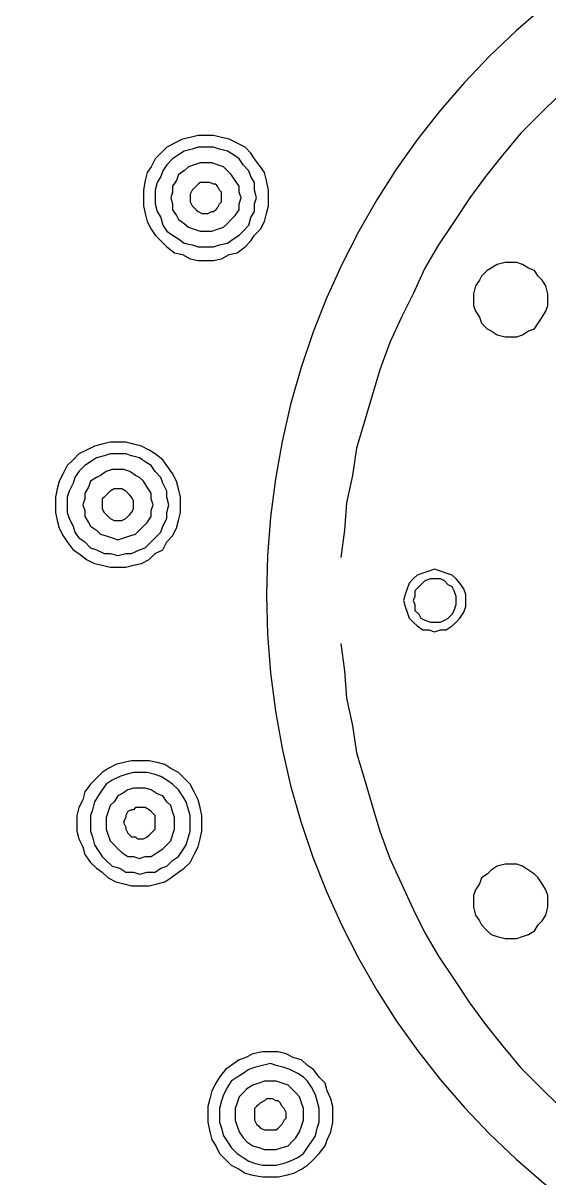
# Model space of a CAD drawing. Extents: x 468514 to 728049, y -74127 to 69080.
# Drawn here: x 555780.13 to 555794.52, y -68598.93 to -68567.34 of the extents above; entities that cross this region are included whole.
import ezdxf

# ---------------------------------------------------------------- set-up
doc = ezdxf.new("R2010")
doc.units = 0
doc.header["$LTSCALE"] = 500
doc.header["$MEASUREMENT"] = 0
doc.linetypes.add('HIDDEN2', pattern=[0.1875, 0.125, -0.0625])
for name, color, linetype in [('E 立面填充', 250, 'Continuous'), ('E 立面标注尺寸', 9, 'Continuous'), ('L-立面家具、洁具', 153, 'Continuous')]:
    doc.layers.add(name, color=color, linetype=linetype)
doc.styles.add('PDC DIM', font='PMingLiU-ExtB.ttf', dxfattribs={"width": 0.85})
doc.dimstyles.new('PDC-A2', dxfattribs={"dimscale": 0, "dimtxt": 2.5, "dimasz": 1, "dimexe": 1, "dimexo": 1, "dimgap": 0.7, "dimtad": 1, "dimdec": 0, "dimtxsty": 'PDC DIM', "dimblk": 'ARCHTICK', "dimcen": 1, "dimdle": 1, "dimclrd": 8, "dimclre": 8, "dimclrt": 9, "dimadec": 0, "dimazin": 0, "dimtfac": 1, "dimtdec": 0, "dimtix": 1, "dimtmove": 2, "dimatfit": 3, "dimldrblk": 'PDC A2 T R', "dimfxl": 10, "dimfxlon": 1, "dimarcsym": 0})

# ---------------------------------------------------------------- blocks, each defined once
blk = doc.blocks.new('A$C2F8A30B2')
at = {"linetype": 'HIDDEN2', "lineweight": -2, "ltscale": 20}
for p, q in [((98.507, 842.48), (99.04, 841.949)), ((99.04, 841.949), (99.577, 841.416)), ((99.577, 841.416), (100.059, 840.827)), ((107.336, 841.147), (107.551, 841.256)), ((107.551, 841.256), (107.765, 841.309)), ((107.765, 841.309), (107.98, 841.362)), ((107.98, 841.362), (108.191, 841.362)), ((108.191, 841.362), (108.406, 841.362)), ((108.406, 841.362), (108.621, 841.309)), ((108.621, 841.309), (108.835, 841.256)), ((108.835, 841.256), (109.05, 841.147)), ((106.858, 840.721), (106.961, 840.879)), ((106.961, 840.879), (107.121, 841.041)), ((107.121, 841.041), (107.336, 841.147)), ((107.441, 840.827), (107.605, 840.934)), ((107.605, 840.934), (107.818, 840.987)), ((107.818, 840.987), (107.98, 841.041)), ((107.98, 841.041), (108.191, 841.041)), ((108.191, 841.041), (108.406, 841.041)), ((108.406, 841.041), (108.568, 840.987)), ((108.568, 840.987), (108.783, 840.934)), ((108.783, 840.934), (108.941, 840.827)), ((109.05, 841.147), (109.265, 841.041)), ((109.265, 841.041), (109.423, 840.879)), ((109.423, 840.879), (109.585, 840.721)), ((100.059, 840.827), (100.539, 840.241)), ((106.693, 840.507), (106.858, 840.721)), ((107.016, 840.397), (107.176, 840.559)), ((107.176, 840.559), (107.283, 840.721)), ((107.283, 840.721), (107.441, 840.827)), ((107.711, 840.507), (107.871, 840.559)), ((107.871, 840.559), (108.033, 840.614)), ((108.033, 840.614), (108.191, 840.614)), ((108.191, 840.614), (108.353, 840.614)), ((108.353, 840.614), (108.515, 840.559)), ((108.515, 840.559), (108.673, 840.507)), ((108.941, 840.827), (109.103, 840.721)), ((109.103, 840.721), (109.265, 840.559)), ((109.265, 840.559), (109.37, 840.397)), ((109.585, 840.721), (109.69, 840.507)), ((100.539, 840.241), (100.967, 839.651)), ((106.533, 840.129), (106.588, 840.344)), ((106.588, 840.344), (106.693, 840.507)), ((106.858, 840.077), (106.961, 840.241)), ((106.961, 840.241), (107.016, 840.397)), ((107.393, 840.129), (107.498, 840.292)), ((107.498, 840.292), (107.605, 840.397)), ((107.605, 840.397), (107.711, 840.507)), ((108.673, 840.507), (108.783, 840.397)), ((108.783, 840.397), (108.941, 840.292)), ((108.941, 840.292), (108.995, 840.129)), ((109.37, 840.397), (109.423, 840.241)), ((109.423, 840.241), (109.53, 840.077)), ((109.69, 840.507), (109.8, 840.344)), ((109.8, 840.344), (109.853, 840.129)), ((106.481, 839.864), (106.533, 840.129)), ((106.858, 839.864), (106.858, 840.077)), ((107.283, 839.972), (107.393, 840.129)), ((107.283, 839.812), (107.283, 839.972)), ((107.818, 839.864), (107.871, 839.972)), ((107.871, 839.972), (107.923, 840.026)), ((107.923, 840.026), (107.98, 840.026)), ((107.98, 840.026), (108.086, 840.077)), ((108.086, 840.077), (108.191, 840.077)), ((108.191, 840.077), (108.248, 840.077)), ((108.248, 840.077), (108.353, 840.077)), ((108.353, 840.077), (108.406, 840.026)), ((108.406, 840.026), (108.46, 839.972)), ((108.46, 839.972), (108.515, 839.919)), ((108.515, 839.919), (108.568, 839.864)), ((108.995, 840.129), (109.103, 839.972)), ((109.103, 839.972), (109.103, 839.812)), ((109.53, 840.077), (109.585, 839.864)), ((109.853, 840.129), (109.905, 839.864)), ((100.967, 839.651), (101.396, 839.009)), ((106.481, 839.651), (106.481, 839.864)), ((106.481, 839.437), (106.481, 839.651)), ((106.481, 839.651), (106.481, 839.651)), ((106.803, 839.651), (106.858, 839.864)), ((106.858, 839.491), (106.803, 839.651)), ((106.803, 839.651), (106.803, 839.651)), ((107.231, 839.651), (107.283, 839.812)), ((107.283, 839.491), (107.231, 839.651)), ((107.231, 839.651), (107.231, 839.651)), ((107.765, 839.812), (107.818, 839.864)), ((107.765, 839.702), (107.765, 839.812)), ((107.765, 839.651), (107.765, 839.702)), ((107.765, 839.544), (107.765, 839.651)), ((108.568, 839.864), (108.621, 839.757)), ((108.621, 839.757), (108.621, 839.702)), ((108.621, 839.702), (108.621, 839.599)), ((108.621, 839.599), (108.621, 839.544)), ((109.103, 839.812), (109.155, 839.651)), ((109.155, 839.651), (109.103, 839.491)), ((109.585, 839.864), (109.585, 839.651)), ((109.585, 839.651), (109.585, 839.491)), ((109.905, 839.864), (109.905, 839.651)), ((109.905, 839.651), (109.905, 839.437)), ((106.533, 839.226), (106.481, 839.437)), ((106.858, 839.277), (106.858, 839.491)), ((107.283, 839.331), (107.283, 839.491)), ((107.393, 839.169), (107.283, 839.331)), ((107.818, 839.491), (107.765, 839.544)), ((107.871, 839.382), (107.818, 839.491)), ((107.923, 839.331), (107.871, 839.382)), ((107.98, 839.277), (107.923, 839.331)), ((108.46, 839.331), (108.406, 839.277)), ((108.515, 839.382), (108.46, 839.331)), ((108.568, 839.437), (108.515, 839.382)), ((108.621, 839.544), (108.568, 839.437)), ((109.103, 839.331), (108.995, 839.169)), ((109.103, 839.491), (109.103, 839.331)), ((109.585, 839.491), (109.53, 839.277)), ((109.905, 839.437), (109.853, 839.226)), ((101.396, 839.009), (101.824, 838.367)), ((106.588, 839.009), (106.533, 839.226)), ((106.693, 838.796), (106.588, 839.009)), ((106.961, 839.117), (106.858, 839.277)), ((107.016, 838.904), (106.961, 839.117)), ((107.498, 839.062), (107.393, 839.169)), ((107.605, 838.954), (107.498, 839.062)), ((108.033, 839.277), (107.98, 839.277)), ((108.138, 839.226), (108.033, 839.277)), ((108.248, 839.226), (108.138, 839.226)), ((108.3, 839.226), (108.248, 839.226)), ((108.406, 839.277), (108.3, 839.226)), ((108.941, 839.062), (108.783, 838.954)), ((108.995, 839.169), (108.941, 839.062)), ((109.423, 839.117), (109.37, 838.904)), ((109.53, 839.277), (109.423, 839.117)), ((109.8, 839.009), (109.69, 838.796)), ((109.853, 839.226), (109.8, 839.009)), ((106.858, 838.634), (106.693, 838.796)), ((107.176, 838.739), (107.016, 838.904)), ((107.283, 838.634), (107.176, 838.739)), ((107.711, 838.851), (107.605, 838.954)), ((107.871, 838.796), (107.711, 838.851)), ((108.033, 838.739), (107.871, 838.796)), ((108.191, 838.739), (108.033, 838.739)), ((108.353, 838.739), (108.191, 838.739)), ((108.515, 838.796), (108.353, 838.739)), ((108.673, 838.851), (108.515, 838.796)), ((108.783, 838.954), (108.673, 838.851)), ((109.265, 838.739), (109.103, 838.634)), ((109.37, 838.904), (109.265, 838.739)), ((109.69, 838.796), (109.585, 838.634)), ((101.824, 838.367), (102.199, 837.727)), ((106.961, 838.476), (106.858, 838.634)), ((107.121, 838.316), (106.961, 838.476)), ((107.441, 838.531), (107.283, 838.634)), ((107.605, 838.419), (107.441, 838.531)), ((107.818, 838.367), (107.605, 838.419)), ((107.98, 838.316), (107.818, 838.367)), ((108.568, 838.367), (108.406, 838.316)), ((108.783, 838.419), (108.568, 838.367)), ((108.941, 838.531), (108.783, 838.419)), ((109.103, 838.634), (108.941, 838.531)), ((109.423, 838.476), (109.265, 838.316)), ((109.585, 838.634), (109.423, 838.476)), ((107.336, 838.154), (107.121, 838.316)), ((107.551, 838.101), (107.336, 838.154)), ((107.765, 837.99), (107.551, 838.101)), ((108.191, 838.316), (107.98, 838.316)), ((108.406, 838.316), (108.191, 838.316)), ((108.835, 838.101), (108.621, 837.99)), ((109.05, 838.154), (108.835, 838.101)), ((109.265, 838.316), (109.05, 838.154)), ((99.2, 837.672), (99.364, 837.727)), ((99.364, 837.727), (99.524, 837.834)), ((99.524, 837.834), (99.684, 837.889)), ((99.684, 837.889), (99.844, 837.889)), ((99.844, 837.889), (100.002, 837.889)), ((100.002, 837.889), (100.217, 837.834)), ((100.217, 837.834), (100.379, 837.727)), ((100.379, 837.727), (100.489, 837.672)), ((102.199, 837.727), (102.521, 837.029)), ((107.98, 837.941), (107.765, 837.99)), ((108.191, 837.941), (107.98, 837.941)), ((108.406, 837.941), (108.191, 837.941)), ((108.621, 837.99), (108.406, 837.941)), ((98.882, 837.244), (98.985, 837.406)), ((98.985, 837.406), (99.097, 837.514)), ((99.097, 837.514), (99.2, 837.672)), ((100.489, 837.672), (100.647, 837.514)), ((100.647, 837.514), (100.699, 837.406)), ((100.699, 837.406), (100.809, 837.244)), ((98.827, 837.029), (98.882, 837.244)), ((100.809, 837.244), (100.864, 837.029)), ((98.827, 836.871), (98.827, 837.029)), ((98.827, 836.711), (98.827, 836.871)), ((98.827, 836.871), (98.827, 836.871)), ((100.864, 837.029), (100.864, 836.871)), ((100.864, 836.871), (100.864, 836.711)), ((102.521, 837.029), (102.841, 836.391)), ((98.882, 836.551), (98.827, 836.711)), ((98.985, 836.391), (98.882, 836.551)), ((100.809, 836.551), (100.699, 836.391)), ((100.864, 836.711), (100.809, 836.551)), ((99.097, 836.229), (98.985, 836.391)), ((99.2, 836.069), (99.097, 836.229)), ((100.647, 836.229), (100.489, 836.069)), ((100.699, 836.391), (100.647, 836.229)), ((102.841, 836.391), (103.161, 835.696)), ((99.364, 836.016), (99.2, 836.069)), ((99.524, 835.909), (99.364, 836.016)), ((99.684, 835.854), (99.524, 835.909)), ((99.844, 835.854), (99.684, 835.854)), ((100.002, 835.854), (99.844, 835.854)), ((100.217, 835.909), (100.002, 835.854)), ((100.379, 836.016), (100.217, 835.909)), ((100.489, 836.069), (100.379, 836.016)), ((103.161, 835.696), (103.431, 834.946)), ((103.431, 834.946), (103.644, 834.251)), ((103.644, 834.251), (103.859, 833.506)), ((103.859, 833.506), (104.071, 832.809)), ((110.175, 832.916), (110.388, 832.969)), ((110.388, 832.969), (110.603, 832.969)), ((110.603, 832.969), (110.813, 832.969)), ((110.813, 832.969), (111.028, 832.916)), ((104.071, 832.809), (104.179, 832.063)), ((109.37, 832.487), (109.585, 832.651)), ((109.585, 832.651), (109.745, 832.756)), ((109.745, 832.756), (109.96, 832.861)), ((109.96, 832.861), (110.175, 832.916)), ((110.228, 832.594), (110.388, 832.651)), ((110.388, 832.651), (110.603, 832.651)), ((110.603, 832.651), (110.813, 832.651)), ((110.813, 832.651), (110.977, 832.594)), ((111.028, 832.916), (111.243, 832.861)), ((111.243, 832.861), (111.458, 832.756)), ((111.458, 832.756), (111.672, 832.651)), ((111.672, 832.651), (111.83, 832.487)), ((109.265, 832.331), (109.37, 832.487)), ((109.69, 832.331), (109.853, 832.434)), ((109.853, 832.434), (110.013, 832.541)), ((110.013, 832.541), (110.228, 832.594)), ((110.977, 832.594), (111.19, 832.541)), ((111.19, 832.541), (111.352, 832.434)), ((111.352, 832.434), (111.51, 832.331)), ((111.83, 832.487), (111.993, 832.331)), ((104.179, 832.063), (104.339, 831.316)), ((108.995, 831.901), (109.103, 832.116)), ((109.103, 832.116), (109.265, 832.331)), ((109.423, 832.009), (109.585, 832.166)), ((109.585, 832.166), (109.69, 832.331)), ((110.013, 832.009), (110.118, 832.063)), ((110.118, 832.063), (110.278, 832.166)), ((110.278, 832.166), (110.44, 832.221)), ((110.44, 832.221), (110.603, 832.221)), ((110.603, 832.221), (110.763, 832.221)), ((110.763, 832.221), (110.923, 832.166)), ((110.923, 832.166), (111.08, 832.063)), ((111.08, 832.063), (111.19, 832.009)), ((111.51, 832.331), (111.672, 832.166)), ((111.672, 832.166), (111.778, 832.009)), ((111.993, 832.331), (112.1, 832.116)), ((112.1, 832.116), (112.207, 831.901)), ((108.941, 831.691), (108.995, 831.901)), ((109.265, 831.634), (109.37, 831.849)), ((109.37, 831.849), (109.423, 832.009)), ((109.69, 831.581), (109.8, 831.739)), ((109.8, 831.739), (109.905, 831.901)), ((109.905, 831.901), (110.013, 832.009)), ((111.19, 832.009), (111.352, 831.901)), ((111.352, 831.901), (111.403, 831.739)), ((111.403, 831.739), (111.51, 831.581)), ((111.778, 832.009), (111.83, 831.849)), ((111.83, 831.849), (111.938, 831.634)), ((112.207, 831.901), (112.26, 831.691)), ((108.888, 831.471), (108.941, 831.691)), ((108.888, 831.259), (108.888, 831.471)), ((109.21, 831.259), (109.265, 831.471)), ((109.265, 831.471), (109.265, 831.634)), ((109.638, 831.259), (109.69, 831.419)), ((109.69, 831.419), (109.69, 831.581)), ((110.175, 831.366), (110.228, 831.471)), ((110.228, 831.471), (110.278, 831.526)), ((110.278, 831.526), (110.333, 831.581)), ((110.333, 831.581), (110.388, 831.634)), ((110.388, 831.634), (110.493, 831.691)), ((110.493, 831.691), (110.548, 831.691)), ((110.548, 831.691), (110.655, 831.691)), ((110.655, 831.691), (110.708, 831.691)), ((110.708, 831.691), (110.813, 831.634)), ((110.813, 831.634), (110.868, 831.581)), ((110.868, 831.581), (110.923, 831.526)), ((110.923, 831.526), (110.977, 831.471)), ((110.977, 831.471), (111.028, 831.419)), ((111.028, 831.419), (111.028, 831.316)), ((111.51, 831.581), (111.51, 831.419)), ((111.51, 831.419), (111.563, 831.259)), ((111.938, 831.634), (111.993, 831.471)), ((111.993, 831.471), (111.993, 831.259)), ((112.26, 831.691), (112.313, 831.471)), ((112.313, 831.471), (112.313, 831.259)), ((104.339, 831.316), (104.394, 830.564)), ((108.888, 831.044), (108.888, 831.259)), ((108.888, 831.259), (108.888, 831.259)), ((109.265, 831.044), (109.21, 831.259)), ((109.21, 831.259), (109.21, 831.259)), ((109.69, 831.101), (109.638, 831.259)), ((109.638, 831.259), (109.638, 831.259)), ((109.69, 830.941), (109.69, 831.101)), ((110.175, 831.316), (110.175, 831.366)), ((110.175, 831.206), (110.175, 831.316)), ((110.175, 831.151), (110.175, 831.206)), ((110.228, 831.044), (110.175, 831.151)), ((111.028, 831.151), (110.977, 831.044)), ((111.028, 831.316), (111.028, 831.206)), ((111.028, 831.206), (111.028, 831.151)), ((111.563, 831.259), (111.51, 831.101)), ((111.51, 831.101), (111.51, 830.941)), ((111.993, 831.259), (111.993, 831.044)), ((112.313, 831.259), (112.313, 831.044)), ((108.941, 830.829), (108.888, 831.044)), ((108.995, 830.621), (108.941, 830.829)), ((109.265, 830.886), (109.265, 831.044)), ((109.37, 830.673), (109.265, 830.886)), ((109.8, 830.776), (109.69, 830.941)), ((109.905, 830.673), (109.8, 830.776)), ((110.278, 830.994), (110.228, 831.044)), ((110.333, 830.941), (110.278, 830.994)), ((110.388, 830.886), (110.333, 830.941)), ((110.493, 830.829), (110.388, 830.886)), ((110.548, 830.829), (110.493, 830.829)), ((110.655, 830.829), (110.548, 830.829)), ((110.708, 830.829), (110.655, 830.829)), ((110.813, 830.886), (110.708, 830.829)), ((110.868, 830.941), (110.813, 830.886)), ((110.923, 830.994), (110.868, 830.941)), ((110.977, 831.044), (110.923, 830.994)), ((111.403, 830.776), (111.352, 830.673)), ((111.51, 830.941), (111.403, 830.776)), ((111.938, 830.886), (111.83, 830.673)), ((111.993, 831.044), (111.938, 830.886)), ((112.26, 830.829), (112.207, 830.621)), ((112.313, 831.044), (112.26, 830.829)), ((104.394, 830.564), (104.499, 829.814)), ((109.103, 830.406), (108.995, 830.621)), ((109.423, 830.511), (109.37, 830.673)), ((109.585, 830.351), (109.423, 830.511)), ((110.013, 830.564), (109.905, 830.673)), ((110.118, 830.456), (110.013, 830.564)), ((110.278, 830.406), (110.118, 830.456)), ((111.08, 830.456), (110.923, 830.406)), ((111.19, 830.564), (111.08, 830.456)), ((111.352, 830.673), (111.19, 830.564)), ((111.778, 830.511), (111.672, 830.351)), ((111.83, 830.673), (111.778, 830.511)), ((112.207, 830.621), (112.1, 830.406)), ((109.265, 830.244), (109.103, 830.406)), ((109.37, 830.029), (109.265, 830.244)), ((109.69, 830.244), (109.585, 830.351)), ((109.853, 830.081), (109.69, 830.244)), ((110.44, 830.351), (110.278, 830.406)), ((110.603, 830.299), (110.44, 830.351)), ((110.763, 830.351), (110.603, 830.299)), ((110.923, 830.406), (110.763, 830.351)), ((111.51, 830.244), (111.352, 830.081)), ((111.672, 830.351), (111.51, 830.244)), ((111.993, 830.244), (111.83, 830.029)), ((112.1, 830.406), (111.993, 830.244)), ((109.585, 829.924), (109.37, 830.029)), ((109.745, 829.761), (109.585, 829.924)), ((110.013, 830.029), (109.853, 830.081)), ((110.228, 829.924), (110.013, 830.029)), ((110.388, 829.924), (110.228, 829.924)), ((110.603, 829.869), (110.388, 829.924)), ((110.813, 829.924), (110.603, 829.869)), ((110.977, 829.924), (110.813, 829.924)), ((111.19, 830.029), (110.977, 829.924)), ((111.352, 830.081), (111.19, 830.029)), ((111.672, 829.924), (111.458, 829.761)), ((111.83, 830.029), (111.672, 829.924)), ((101.771, 829.441), (101.931, 829.494)), ((101.931, 829.494), (102.091, 829.441)), ((109.96, 829.656), (109.745, 829.761)), ((110.175, 829.604), (109.96, 829.656)), ((110.388, 829.551), (110.175, 829.604)), ((110.603, 829.551), (110.388, 829.551)), ((110.813, 829.551), (110.603, 829.551)), ((111.028, 829.604), (110.813, 829.551)), ((111.243, 829.656), (111.028, 829.604)), ((111.458, 829.761), (111.243, 829.656)), ((101.236, 829.119), (101.344, 829.231)), ((101.344, 829.231), (101.449, 829.336)), ((101.449, 829.336), (101.611, 829.389)), ((101.557, 829.066), (101.664, 829.176)), ((101.611, 829.389), (101.771, 829.441)), ((101.664, 829.176), (101.771, 829.231)), ((101.771, 829.231), (101.931, 829.231)), ((101.931, 829.231), (102.039, 829.231)), ((102.039, 829.231), (102.199, 829.176)), ((102.091, 829.441), (102.254, 829.389)), ((102.199, 829.176), (102.306, 829.066)), ((102.254, 829.389), (102.412, 829.336)), ((102.412, 829.336), (102.521, 829.231)), ((102.521, 829.231), (102.626, 829.119)), ((101.074, 828.801), (101.129, 828.961)), ((101.129, 828.961), (101.236, 829.119)), ((101.344, 828.748), (101.396, 828.909)), ((101.396, 828.909), (101.449, 829.016)), ((101.449, 829.016), (101.557, 829.066)), ((102.306, 829.066), (102.361, 829.016)), ((102.361, 829.016), (102.469, 828.909)), ((102.469, 828.909), (102.469, 828.748)), ((102.626, 829.119), (102.681, 828.961)), ((102.681, 828.961), (102.736, 828.801)), ((101.074, 828.639), (101.074, 828.801)), ((101.074, 828.481), (101.074, 828.639)), ((101.074, 828.639), (101.074, 828.639)), ((101.344, 828.639), (101.344, 828.748)), ((101.344, 828.534), (101.344, 828.639)), ((101.344, 828.639), (101.344, 828.639)), ((102.469, 828.748), (102.521, 828.639)), ((102.521, 828.639), (102.469, 828.534)), ((102.736, 828.801), (102.786, 828.639)), ((102.786, 828.639), (102.736, 828.481)), ((101.129, 828.319), (101.074, 828.481)), ((101.236, 828.159), (101.129, 828.319)), ((101.396, 828.371), (101.344, 828.534)), ((101.449, 828.268), (101.396, 828.371)), ((101.557, 828.159), (101.449, 828.268)), ((102.361, 828.268), (102.306, 828.159)), ((102.469, 828.371), (102.361, 828.268)), ((102.469, 828.534), (102.469, 828.371)), ((102.681, 828.319), (102.626, 828.159)), ((102.736, 828.481), (102.681, 828.319)), ((101.344, 828.051), (101.236, 828.159)), ((101.449, 827.944), (101.344, 828.051)), ((101.611, 827.841), (101.449, 827.944)), ((101.664, 828.104), (101.557, 828.159)), ((101.771, 828.051), (101.664, 828.104)), ((101.931, 828.051), (101.771, 828.051)), ((102.039, 828.051), (101.931, 828.051)), ((102.199, 828.104), (102.039, 828.051)), ((102.306, 828.159), (102.199, 828.104)), ((102.412, 827.944), (102.254, 827.841)), ((102.521, 828.051), (102.412, 827.944)), ((102.626, 828.159), (102.521, 828.051)), ((101.771, 827.841), (101.611, 827.841)), ((101.931, 827.786), (101.771, 827.841)), ((102.091, 827.841), (101.931, 827.786)), ((102.254, 827.841), (102.091, 827.841)), ((104.499, 827.464), (104.394, 826.714)), ((104.394, 826.714), (104.339, 825.966)), ((104.339, 825.966), (104.179, 825.219)), ((104.179, 825.219), (104.071, 824.473)), ((104.071, 824.473), (103.859, 823.778)), ((109.155, 824.043), (109.316, 824.151)), ((109.316, 824.151), (109.53, 824.206)), ((109.53, 824.206), (109.745, 824.256)), ((109.745, 824.256), (110.013, 824.256)), ((110.013, 824.256), (110.228, 824.256)), ((110.228, 824.256), (110.44, 824.206)), ((110.44, 824.206), (110.655, 824.151)), ((110.655, 824.151), (110.868, 824.043)), ((108.783, 823.778), (108.941, 823.938)), ((108.941, 823.938), (109.155, 824.043)), ((109.265, 823.726), (109.423, 823.829)), ((109.423, 823.829), (109.585, 823.883)), ((109.585, 823.883), (109.8, 823.938)), ((109.8, 823.938), (110.013, 823.938)), ((110.013, 823.938), (110.175, 823.938)), ((110.175, 823.938), (110.388, 823.883)), ((110.388, 823.883), (110.548, 823.829)), ((110.548, 823.829), (110.763, 823.726)), ((110.868, 824.043), (111.028, 823.938)), ((111.028, 823.938), (111.19, 823.778)), ((103.859, 823.778), (103.644, 823.031)), ((108.515, 823.405), (108.621, 823.614)), ((108.621, 823.614), (108.783, 823.778)), ((108.941, 823.458), (109.103, 823.614)), ((109.103, 823.614), (109.265, 823.726)), ((109.69, 823.458), (109.853, 823.511)), ((109.853, 823.511), (110.013, 823.511)), ((110.013, 823.511), (110.175, 823.511)), ((110.175, 823.511), (110.333, 823.458)), ((110.763, 823.726), (110.923, 823.614)), ((110.923, 823.614), (111.028, 823.458)), ((111.19, 823.778), (111.352, 823.614)), ((111.352, 823.614), (111.51, 823.405)), ((108.353, 822.976), (108.406, 823.191)), ((108.406, 823.191), (108.515, 823.405)), ((108.73, 823.136), (108.835, 823.294)), ((108.835, 823.294), (108.941, 823.458)), ((109.265, 823.136), (109.37, 823.294)), ((109.37, 823.294), (109.53, 823.351)), ((109.53, 823.351), (109.69, 823.458)), ((110.333, 823.458), (110.493, 823.351)), ((110.493, 823.351), (110.603, 823.294)), ((110.603, 823.294), (110.708, 823.136)), ((111.028, 823.458), (111.14, 823.294)), ((111.14, 823.294), (111.243, 823.136)), ((111.51, 823.405), (111.563, 823.191)), ((111.563, 823.191), (111.672, 822.976)), ((103.644, 823.031), (103.431, 822.333)), ((108.3, 822.763), (108.353, 822.976)), ((108.621, 822.763), (108.673, 822.919)), ((108.673, 822.919), (108.73, 823.136)), ((109.05, 822.708), (109.103, 822.868)), ((109.103, 822.868), (109.155, 823.031)), ((109.155, 823.031), (109.265, 823.136)), ((109.638, 822.816), (109.69, 822.868)), ((109.69, 822.868), (109.745, 822.919)), ((109.745, 822.919), (109.853, 822.976)), ((109.853, 822.976), (109.905, 822.976)), ((109.905, 822.976), (110.013, 822.976)), ((110.013, 822.976), (110.118, 822.976)), ((110.118, 822.976), (110.175, 822.919)), ((110.175, 822.919), (110.228, 822.919)), ((110.228, 822.919), (110.333, 822.868)), ((110.333, 822.868), (110.388, 822.763)), ((110.708, 823.136), (110.813, 823.031)), ((110.813, 823.031), (110.868, 822.868)), ((110.868, 822.868), (110.923, 822.708)), ((111.243, 823.136), (111.295, 822.919)), ((111.295, 822.919), (111.352, 822.763)), ((111.672, 822.976), (111.725, 822.763)), ((108.3, 822.546), (108.3, 822.763)), ((108.3, 822.333), (108.3, 822.546)), ((108.3, 822.546), (108.3, 822.546)), ((108.621, 822.546), (108.621, 822.763)), ((108.621, 822.333), (108.621, 822.546)), ((108.621, 822.546), (108.621, 822.546)), ((109.05, 822.546), (109.05, 822.708)), ((109.05, 822.388), (109.05, 822.546)), ((109.05, 822.546), (109.05, 822.546)), ((109.585, 822.763), (109.638, 822.816)), ((109.585, 822.653), (109.585, 822.763)), ((109.585, 822.546), (109.585, 822.653)), ((109.585, 822.496), (109.585, 822.546)), ((110.388, 822.763), (110.388, 822.708)), ((110.388, 822.708), (110.44, 822.601)), ((110.44, 822.546), (110.388, 822.441)), ((110.44, 822.601), (110.44, 822.546)), ((110.923, 822.708), (110.923, 822.546)), ((110.923, 822.546), (110.923, 822.388)), ((111.352, 822.763), (111.352, 822.546)), ((111.352, 822.546), (111.352, 822.333)), ((111.725, 822.763), (111.725, 822.546)), ((111.725, 822.546), (111.725, 822.333)), ((103.431, 822.333), (103.161, 821.586)), ((108.353, 822.119), (108.3, 822.333)), ((108.673, 822.176), (108.621, 822.333)), ((109.103, 822.226), (109.05, 822.388)), ((109.155, 822.068), (109.103, 822.226)), ((109.585, 822.388), (109.585, 822.496)), ((109.638, 822.333), (109.585, 822.388)), ((109.69, 822.281), (109.638, 822.333)), ((109.745, 822.226), (109.69, 822.281)), ((109.8, 822.176), (109.745, 822.226)), ((110.278, 822.226), (110.228, 822.176)), ((110.333, 822.281), (110.278, 822.226)), ((110.388, 822.388), (110.333, 822.281)), ((110.388, 822.441), (110.388, 822.388)), ((110.868, 822.226), (110.813, 822.068)), ((110.923, 822.388), (110.868, 822.226)), ((111.352, 822.333), (111.295, 822.176)), ((111.725, 822.333), (111.672, 822.119)), ((108.406, 821.904), (108.353, 822.119)), ((108.73, 821.958), (108.673, 822.176)), ((108.835, 821.801), (108.73, 821.958)), ((109.265, 821.958), (109.155, 822.068)), ((109.37, 821.851), (109.265, 821.958)), ((109.905, 822.119), (109.8, 822.176)), ((109.96, 822.119), (109.905, 822.119)), ((110.063, 822.119), (109.96, 822.119)), ((110.118, 822.176), (110.063, 822.119)), ((110.228, 822.176), (110.118, 822.176)), ((110.708, 821.958), (110.603, 821.851)), ((110.813, 822.068), (110.708, 821.958)), ((111.243, 821.958), (111.14, 821.801)), ((111.295, 822.176), (111.243, 821.958)), ((111.672, 822.119), (111.563, 821.904)), ((108.515, 821.693), (108.406, 821.904)), ((108.621, 821.478), (108.515, 821.693)), ((108.941, 821.641), (108.835, 821.801)), ((109.103, 821.531), (108.941, 821.641)), ((109.53, 821.746), (109.37, 821.851)), ((109.69, 821.641), (109.53, 821.746)), ((109.853, 821.641), (109.69, 821.641)), ((110.013, 821.586), (109.853, 821.641)), ((110.175, 821.641), (110.013, 821.586)), ((110.333, 821.641), (110.175, 821.641)), ((110.493, 821.746), (110.333, 821.641)), ((110.603, 821.851), (110.493, 821.746)), ((111.028, 821.641), (110.923, 821.531)), ((111.14, 821.801), (111.028, 821.641)), ((111.51, 821.693), (111.352, 821.478)), ((111.563, 821.904), (111.51, 821.693)), ((99.364, 821.266), (99.524, 821.373)), ((99.524, 821.373), (99.684, 821.426)), ((99.684, 821.426), (99.844, 821.426)), ((99.844, 821.426), (100.002, 821.426)), ((100.002, 821.426), (100.217, 821.373)), ((100.217, 821.373), (100.379, 821.266)), ((103.161, 821.586), (102.841, 820.891)), ((108.783, 821.32), (108.621, 821.478)), ((108.941, 821.211), (108.783, 821.32)), ((109.265, 821.373), (109.103, 821.531)), ((109.423, 821.32), (109.265, 821.373)), ((109.585, 821.211), (109.423, 821.32)), ((110.548, 821.32), (110.388, 821.211)), ((110.763, 821.373), (110.548, 821.32)), ((110.923, 821.531), (110.763, 821.373)), ((111.19, 821.32), (111.028, 821.211)), ((111.352, 821.478), (111.19, 821.32)), ((98.985, 820.891), (99.097, 821.055)), ((99.097, 821.055), (99.2, 821.156)), ((99.2, 821.156), (99.364, 821.266)), ((100.379, 821.266), (100.489, 821.156)), ((100.489, 821.156), (100.647, 821.055)), ((100.647, 821.055), (100.699, 820.891)), ((109.155, 821.055), (108.941, 821.211)), ((109.316, 820.943), (109.155, 821.055)), ((109.8, 821.211), (109.585, 821.211)), ((110.013, 821.156), (109.8, 821.211)), ((110.175, 821.211), (110.013, 821.156)), ((110.388, 821.211), (110.175, 821.211)), ((110.868, 821.055), (110.655, 820.943)), ((111.028, 821.211), (110.868, 821.055)), ((98.827, 820.571), (98.882, 820.729)), ((98.882, 820.729), (98.985, 820.891)), ((100.699, 820.891), (100.809, 820.729)), ((100.809, 820.729), (100.864, 820.571)), ((102.841, 820.891), (102.521, 820.196)), ((109.53, 820.891), (109.316, 820.943)), ((109.745, 820.836), (109.53, 820.891)), ((110.013, 820.836), (109.745, 820.836)), ((110.228, 820.836), (110.013, 820.836)), ((110.44, 820.891), (110.228, 820.836)), ((110.655, 820.943), (110.44, 820.891)), ((98.827, 820.408), (98.827, 820.571)), ((98.827, 820.251), (98.827, 820.408)), ((98.827, 820.408), (98.827, 820.408)), ((100.864, 820.571), (100.864, 820.408)), ((100.864, 820.408), (100.864, 820.251)), ((98.882, 820.036), (98.827, 820.251)), ((98.985, 819.876), (98.882, 820.036)), ((100.809, 820.036), (100.699, 819.876)), ((100.864, 820.251), (100.809, 820.036)), ((102.521, 820.196), (102.199, 819.553)), ((99.097, 819.768), (98.985, 819.876)), ((99.2, 819.608), (99.097, 819.768)), ((100.647, 819.768), (100.489, 819.608)), ((100.699, 819.876), (100.647, 819.768)), ((99.364, 819.501), (99.2, 819.608)), ((99.524, 819.446), (99.364, 819.501)), ((99.684, 819.396), (99.524, 819.446)), ((99.844, 819.396), (99.684, 819.396)), ((100.002, 819.396), (99.844, 819.396)), ((100.217, 819.446), (100.002, 819.396)), ((100.379, 819.501), (100.217, 819.446)), ((100.489, 819.608), (100.379, 819.501)), ((102.199, 819.553), (101.824, 818.915)), ((101.824, 818.915), (101.396, 818.273)), ((101.396, 818.273), (100.967, 817.628)), ((100.967, 817.628), (100.539, 817.041)), ((100.539, 817.041), (100.059, 816.455)), ((100.059, 816.455), (99.577, 815.868)), ((105.784, 816.133), (105.998, 816.245)), ((105.998, 816.245), (106.213, 816.293)), ((106.213, 816.293), (106.428, 816.293)), ((106.428, 816.293), (106.643, 816.293)), ((106.643, 816.293), (106.906, 816.245)), ((106.906, 816.245), (107.121, 816.133)), ((105.249, 815.815), (105.411, 815.918)), ((105.411, 815.918), (105.571, 816.081)), ((105.571, 816.081), (105.784, 816.133)), ((106.051, 815.868), (106.266, 815.918)), ((106.266, 815.918), (106.428, 815.973)), ((106.428, 815.973), (106.643, 815.918)), ((106.643, 815.918), (106.858, 815.868)), ((107.121, 816.133), (107.283, 816.081)), ((107.283, 816.081), (107.498, 815.918)), ((107.498, 815.918), (107.656, 815.815)), ((99.577, 815.868), (99.04, 815.331)), ((104.928, 815.438), (105.091, 815.6)), ((105.091, 815.6), (105.249, 815.815)), ((105.411, 815.493), (105.516, 815.6)), ((105.516, 815.6), (105.678, 815.703)), ((105.678, 815.703), (105.893, 815.815)), ((105.893, 815.815), (106.051, 815.868)), ((106.858, 815.868), (107.016, 815.815)), ((107.016, 815.815), (107.176, 815.703)), ((107.176, 815.703), (107.336, 815.6)), ((107.336, 815.6), (107.498, 815.493)), ((107.656, 815.815), (107.818, 815.6)), ((107.818, 815.6), (107.923, 815.438)), ((99.04, 815.331), (98.507, 814.8)), ((104.876, 815.226), (104.928, 815.438)), ((105.196, 815.118), (105.303, 815.331)), ((105.303, 815.331), (105.411, 815.493)), ((105.731, 815.173), (105.841, 815.28)), ((105.841, 815.28), (105.944, 815.386)), ((105.944, 815.386), (106.108, 815.438)), ((106.108, 815.438), (106.266, 815.493)), ((106.266, 815.493), (106.428, 815.493)), ((106.428, 815.493), (106.588, 815.493)), ((106.588, 815.493), (106.746, 815.438)), ((106.746, 815.438), (106.906, 815.386)), ((106.906, 815.386), (107.068, 815.28)), ((107.068, 815.28), (107.176, 815.173)), ((107.498, 815.493), (107.605, 815.331)), ((107.605, 815.331), (107.711, 815.118)), ((107.923, 815.438), (108.033, 815.226)), ((104.714, 814.8), (104.768, 815.013)), ((104.768, 815.013), (104.876, 815.226)), ((105.143, 814.958), (105.196, 815.118)), ((105.571, 814.905), (105.626, 815.065)), ((105.626, 815.065), (105.731, 815.173)), ((106.266, 814.958), (106.373, 815.013)), ((106.373, 815.013), (106.428, 815.013)), ((106.428, 815.013), (106.533, 815.013)), ((106.533, 815.013), (106.588, 814.958)), ((107.176, 815.173), (107.283, 815.065)), ((107.283, 815.065), (107.336, 814.905)), ((107.711, 815.118), (107.765, 814.958)), ((108.033, 815.226), (108.086, 815.013)), ((108.086, 815.013), (108.138, 814.8)), ((104.714, 814.583), (104.714, 814.8)), ((105.091, 814.743), (105.143, 814.958)), ((105.091, 814.583), (105.091, 814.743)), ((105.516, 814.743), (105.571, 814.905)), ((105.516, 814.583), (105.516, 814.743)), ((105.998, 814.636), (106.051, 814.743)), ((106.051, 814.743), (106.108, 814.8)), ((106.108, 814.8), (106.158, 814.905)), ((106.158, 814.905), (106.213, 814.958)), ((106.213, 814.958), (106.266, 814.958)), ((106.588, 814.958), (106.693, 814.905)), ((106.693, 814.905), (106.746, 814.855)), ((106.746, 814.855), (106.803, 814.8)), ((106.803, 814.8), (106.858, 814.743)), ((106.858, 814.743), (106.858, 814.636)), ((107.336, 814.905), (107.393, 814.743)), ((107.393, 814.743), (107.393, 814.583)), ((107.765, 814.958), (107.818, 814.743)), ((107.818, 814.743), (107.818, 814.583)), ((108.138, 814.8), (108.138, 814.583)), ((104.714, 814.37), (104.714, 814.583)), ((104.714, 814.583), (104.714, 814.583)), ((104.768, 814.105), (104.714, 814.37)), ((105.091, 814.37), (105.091, 814.583)), ((105.091, 814.583), (105.091, 814.583)), ((105.143, 814.21), (105.091, 814.37)), ((105.516, 814.425), (105.516, 814.583)), ((105.516, 814.583), (105.516, 814.583)), ((105.571, 814.263), (105.516, 814.425)), ((105.998, 814.583), (105.998, 814.636)), ((105.998, 814.478), (105.998, 814.583)), ((106.051, 814.425), (105.998, 814.478)), ((106.108, 814.316), (106.051, 814.425)), ((106.858, 814.425), (106.803, 814.316)), ((106.858, 814.636), (106.858, 814.583)), ((106.858, 814.583), (106.858, 814.478)), ((106.858, 814.478), (106.858, 814.425)), ((107.393, 814.425), (107.336, 814.263)), ((107.393, 814.583), (107.393, 814.425)), ((107.818, 814.37), (107.765, 814.21)), ((107.818, 814.583), (107.818, 814.37)), ((108.138, 814.37), (108.086, 814.105)), ((108.138, 814.583), (108.138, 814.37)), ((104.876, 813.89), (104.768, 814.105)), ((105.196, 813.996), (105.143, 814.21)), ((105.626, 814.105), (105.571, 814.263)), ((105.731, 813.941), (105.626, 814.105)), ((106.158, 814.263), (106.108, 814.316)), ((106.213, 814.21), (106.158, 814.263)), ((106.266, 814.158), (106.213, 814.21)), ((106.373, 814.158), (106.266, 814.158)), ((106.428, 814.158), (106.373, 814.158)), ((106.533, 814.158), (106.428, 814.158)), ((106.588, 814.158), (106.533, 814.158)), ((106.693, 814.21), (106.588, 814.158)), ((106.746, 814.263), (106.693, 814.21)), ((106.803, 814.316), (106.746, 814.263)), ((107.283, 814.105), (107.176, 813.941)), ((107.336, 814.263), (107.283, 814.105)), ((107.765, 814.21), (107.711, 813.996)), ((108.086, 814.105), (108.033, 813.89)), ((104.928, 813.728), (104.876, 813.89)), ((105.091, 813.513), (104.928, 813.728)), ((105.303, 813.838), (105.196, 813.996)), ((105.411, 813.675), (105.303, 813.838)), ((105.841, 813.838), (105.731, 813.941)), ((105.944, 813.728), (105.841, 813.838)), ((106.108, 813.675), (105.944, 813.728)), ((106.906, 813.728), (106.746, 813.675)), ((107.068, 813.838), (106.906, 813.728)), ((107.176, 813.941), (107.068, 813.838)), ((107.605, 813.838), (107.498, 813.675)), ((107.711, 813.996), (107.605, 813.838)), ((107.923, 813.728), (107.818, 813.513)), ((108.033, 813.89), (107.923, 813.728)), ((105.249, 813.355), (105.091, 813.513)), ((105.516, 813.513), (105.411, 813.675)), ((105.678, 813.408), (105.516, 813.513)), ((105.893, 813.301), (105.678, 813.408)), ((106.266, 813.623), (106.108, 813.675)), ((106.428, 813.623), (106.266, 813.623)), ((106.588, 813.623), (106.428, 813.623)), ((106.746, 813.675), (106.588, 813.623)), ((107.176, 813.408), (107.016, 813.301)), ((107.336, 813.513), (107.176, 813.408)), ((107.498, 813.675), (107.336, 813.513)), ((107.818, 813.513), (107.656, 813.355)), ((105.411, 813.193), (105.249, 813.355)), ((105.571, 813.088), (105.411, 813.193)), ((105.784, 812.98), (105.571, 813.088)), ((106.051, 813.248), (105.893, 813.301)), ((106.266, 813.193), (106.051, 813.248)), ((106.428, 813.193), (106.266, 813.193)), ((106.643, 813.193), (106.428, 813.193)), ((106.858, 813.248), (106.643, 813.193)), ((107.016, 813.301), (106.858, 813.248)), ((107.283, 813.088), (107.121, 812.98)), ((107.498, 813.193), (107.283, 813.088)), ((107.656, 813.355), (107.498, 813.193)), ((105.998, 812.926), (105.784, 812.98)), ((106.213, 812.875), (105.998, 812.926)), ((106.428, 812.875), (106.213, 812.875)), ((106.643, 812.875), (106.428, 812.875)), ((106.906, 812.926), (106.643, 812.875)), ((107.121, 812.98), (106.906, 812.926))]:
    blk.add_line(p, q, dxfattribs=at)
for centre, radius in [((85.397, 828.869), 43.552), ((85.568, 828.871), 41.475), ((85.684, 828.792), 20.847)]:
    blk.add_circle(centre, radius, dxfattribs=at)
blk = doc.blocks.new('_ArchTick')
at = {"color": 0, "linetype": 'ByBlock', "const_width": 0.4}
blk.add_lwpolyline([(-0.5, -0.5), (0.5, 0.5)], dxfattribs=at)
blk = doc.blocks.new('PDC A2 T R')
at = {"color": 0, "linetype": 'ByBlock'}
blk.add_line((0, 0), (-2, 0), dxfattribs=at)
for points in [[(-2.1466, 0.8862), (-1.4913, 1.345), (-0.6, 0), (0, 0)], [(-2.1466, -0.8862), (-1.4913, -1.345), (-0.6, 0), (0, 0)]]:
    blk.add_solid(points, dxfattribs=at)

msp = doc.modelspace()

# ---------------------------------------------------------------- hatches: boundary and pattern name
at = {"layer": 'E 立面填充'}
h = msp.add_hatch(dxfattribs=at)
h.set_pattern_fill('_USER', color=256, scale=300, pattern_type=0)
h.set_pattern_definition([(0, (558293.3, -70526.5), (0, 300), [])])
h.paths.add_polyline_path([(558293.302, -68126.5), (557723.302, -68126.5), (557723.302, -70526.5), (558293.302, -70526.5)])
h.paths.add_polyline_path([(557723.302, -69976.5), (557073.302, -69976.5), (557073.302, -70196.5), (557723.302, -70196.5)], flags=17)
h.paths.add_polyline_path([(557723.302, -70226.5), (557073.302, -70226.5), (557073.302, -70526.5), (557723.302, -70526.5)], flags=17)
h.paths.add_polyline_path([(557073.302, -69526.5), (556333.302, -69526.5), (556333.302, -70526.5), (557073.302, -70526.5)], flags=17)
h.paths.add_polyline_path([(557723.302, -69326.5), (556333.302, -69326.5), (556333.302, -68126.5), (555453.302, -68126.5), (555453.302, -70526.5), (556283.302, -70526.5), (556283.302, -70476.5), (556302.302, -70476.5), (556302.302, -68446.5), (556298.302, -68446.5), (556298.302, -68426.5), (556318.302, -68426.5), (556318.302, -68446.5), (556314.302, -68446.5), (556314.302, -70476.5), (556333.302, -70476.5), (556333.302, -69526.5), (557073.302, -69526.5), (557073.302, -69676.5), (557369.302, -69676.5), (557369.302, -69626.095), (557369.302, -69569.5), (557370.691, -69561.622), (557369.302, -69561.622), (557369.302, -69537.649, -0.280803), (557398.302, -69517, -0.280797), (557427.302, -69537.648), (557427.302, -69561.622), (557425.912, -69561.622), (557427.302, -69569.5), (557427.302, -69626.095), (557427.302, -69676.5), (557723.302, -69676.5)])
h.paths.add_polyline_path([(557384.673, -69510.925, -0.167186), (557411.942, -69510.929, -0.717696), (557411.942, -69514.719, -0.167186), (557384.673, -69514.722, -0.722273)], flags=16)
h.paths.add_polyline_path([(557073.302, -68126.5), (556333.302, -68126.5), (556333.302, -69276.5), (557073.302, -69276.5)], flags=17)
h = msp.add_hatch(dxfattribs=at)
h.set_pattern_fill('_USER', color=256, scale=600, angle=90, pattern_type=0)
h.set_pattern_definition([(90, (558293.3, -70526.5), (-600, 4e-14), [])])
h.paths.add_polyline_path([(557073.302, -69526.5), (556333.302, -69526.5), (556333.302, -70526.5), (557073.302, -70526.5)], flags=17)
h.paths.add_polyline_path([(557073.302, -69276.5), (556333.302, -69276.5), (556333.302, -69326.5), (557073.302, -69326.5)], flags=17)
h.paths.add_polyline_path([(556302.302, -68446.5), (556298.302, -68446.5), (556298.302, -68426.5), (556318.302, -68426.5), (556318.302, -68446.5), (556314.302, -70476.5), (556333.302, -70476.5), (556333.302, -69526.5), (557073.302, -69526.5), (557073.302, -69676.5), (557369.302, -69676.5), (557369.302, -69626.095), (557427.302, -69626.095), (557427.302, -69561.622), (557425.912, -69561.622), (557427.302, -69569.5), (557427.302, -69626.095), (557427.302, -69676.5), (557623.302, -69676.5), (557723.302, -69676.5), (557723.302, -69326.5), (556333.302, -69326.5), (556333.302, -68126.5), (555453.302, -68126.5), (555453.302, -70526.5), (556283.302, -70526.5), (556283.302, -70476.5), (556302.302, -70476.5)])
h.paths.add_polyline_path([(557398.302, -69517, -0.082982), (557384.673, -69514.722, -0.53661), (557383.797, -69511.507, 0.172636), (557369.314, -69537.621, -0.280561)], flags=16)
h.paths.add_polyline_path([(557413.239, -69550.261, 0.10053), (557407.046, -69529.649, 0.588831), (557389.557, -69529.649, 0.10053), (557383.364, -69550.261, -0.912464)], flags=16)
edge = h.paths.add_edge_path(flags=16)
edge.add_ellipse((557398.302, -69551), major_axis=(15, 0), ratio=0.3, start_angle=0, end_angle=180, ccw=False)
edge.add_line((557413.302, -69551), (557413.302, -69556))
edge.add_ellipse((557398.302, -69556), major_axis=(-15, 0), ratio=0.3, start_angle=0, end_angle=180, ccw=False)
edge.add_line((557383.302, -69556), (557383.302, -69551))
h.paths.add_polyline_path([(557073.302, -68126.5), (556333.302, -68126.5), (556333.302, -69276.5), (557073.302, -69276.5)], flags=17)
h.paths.add_polyline_path([(557723.302, -69976.5), (557073.302, -69976.5), (557073.302, -70196.5), (557723.302, -70196.5)], flags=17)
h.paths.add_polyline_path([(557723.302, -70226.5), (557073.302, -70226.5), (557073.302, -70526.5), (557723.302, -70526.5)], flags=17)
h.paths.add_polyline_path([(558293.302, -68126.5), (557723.302, -68126.5), (557723.302, -70526.5), (558293.302, -70526.5)])

# ---------------------------------------------------------------- block references
at = {"layer": 'L-立面家具、洁具', "xscale": -1}
msp.add_blockref('A$C2F8A30B2', (555893.326, -69411.779), dxfattribs=at)

# ---------------------------------------------------------------- leaders
at = {"layer": 'E 立面标注尺寸', "annotation_type": 0, "has_hookline": 1, "hookline_direction": 0}
for points, text_width in [([(555652.899, -68927.845), (555652.899, -67026.5), (555937.502, -67026.5)], 487.064), ([(555806.532, -68688.681), (555806.532, -67176.5), (555938.055, -67176.5)], 536.711)]:
    msp.add_leader(points, dimstyle='PDC-A2', override={"dimscale": 30.000004, "dimtad": 0}, dxfattribs=dict(at, text_width=text_width))

doc.saveas('drawing.dxf')
